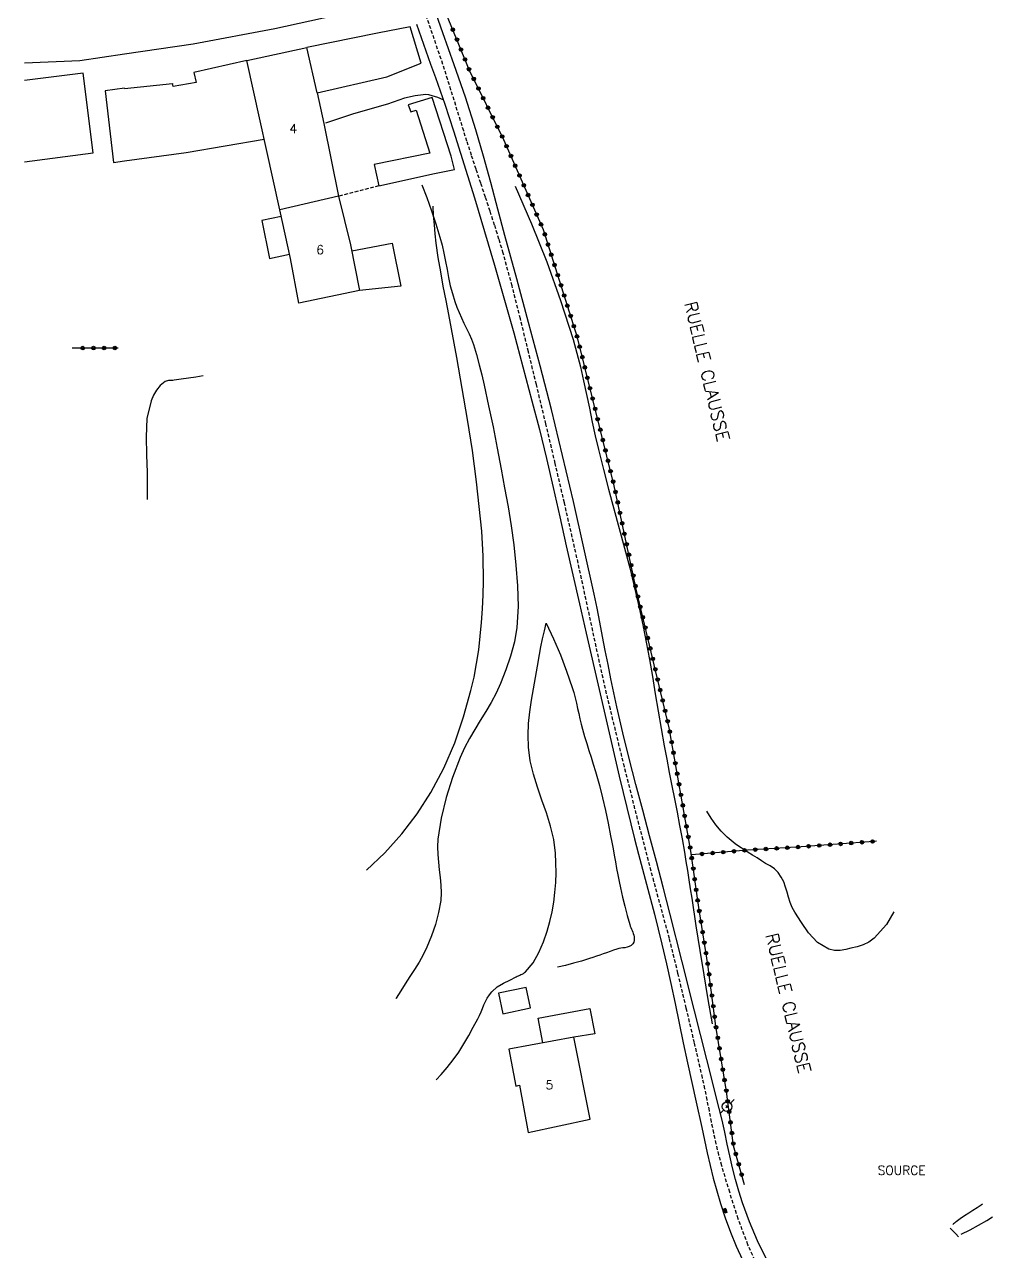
# Model space of a CAD drawing. Header units: millimetres. Extents: x 176000 to 177001, y 163000 to 164001.
# Drawn here: x 176000 to 176135.8, y 163440.7 to 163612.9 of the extents above; entities that cross this region are included whole.
import ezdxf
from ezdxf.enums import TextEntityAlignment as Align

# ---------------------------------------------------------------- set-up
doc = ezdxf.new("R2010")
doc.units = ezdxf.units.MM
doc.linetypes.add('DASHED', pattern=[0.75, 0.5, -0.25])
doc.layers.get('0').update_dxf_attribs({"linetype": 'CONTINUOUS'})
for name, color, linetype in [('W0001', 6, 'DASHED'), ('W0008', 7, 'CONTINUOUS'), ('W0017', 7, 'CONTINUOUS'), ('W0101', 7, 'CONTINUOUS'), ('W0104', 1, 'CONTINUOUS'), ('W0112', 1, 'DASHED'), ('W0120', 7, 'CONTINUOUS'), ('W0211', 2, 'CONTINUOUS'), ('W0214', 2, 'CONTINUOUS'), ('W0300', 7, 'CONTINUOUS'), ('W0322', 7, 'CONTINUOUS'), ('W0323', 7, 'CONTINUOUS'), ('W0401', 7, 'CONTINUOUS'), ('W0473', 7, 'CONTINUOUS'), ('W0510', 5, 'CONTINUOUS'), ('W0988', 4, 'CONTINUOUS'), ('W0989', 7, 'CONTINUOUS'), ('W0991', 7, 'CONTINUOUS'), ('W1102', 7, 'CONTINUOUS')]:
    doc.layers.add(name, color=color, linetype=linetype)
doc.styles.get("Standard").update_dxf_attribs({"font": 'romans.shx', "width": 0.85})

# ---------------------------------------------------------------- blocks, each defined once
blk = doc.blocks.new('T473')
for p, q in [((-0.166667, 0.166667), (0.166667, -0.166667)), ((-0.166667, -0.166667), (0.166667, 0.166667)), ((0.500001, 0.500001), (1.000002, 1.000002)), ((-1.000002, -1.000002), (-0.500001, -0.500001))]:
    blk.add_line(p, q)
blk.add_ellipse((0, 0), major_axis=(0.471405, 0.471405), ratio=1, start_param=5.4977871438, end_param=11.780972451)
blk = doc.blocks.new('T401')
for p, q in [((-0.3, 0.3), (0, 0.3)), ((-0.3, -0.25), (-0.3, 0.3)), ((-0.3, 0.15), (0, 0.15)), ((-0.3, 0), (0, 0)), ((0, 0.3), (0, -0.25)), ((-0.3, -0.15), (0, -0.15)), ((-0.3, -0.25), (-0.3, -0.3)), ((-0.3, -0.3), (0, -0.3)), ((0, -0.3), (0, -0.25))]:
    blk.add_line(p, q)
blk = doc.blocks.new('t323o')
at = {"color": 0, "linetype": 'Continuous'}
for radius in [0.25, 0.15]:
    blk.add_circle((0, 0), radius, dxfattribs=at)
blk = doc.blocks.new('t322o')
at = {"color": 0, "linetype": 'Continuous'}
for radius in [0.25, 0.15]:
    blk.add_circle((0, 0), radius, dxfattribs=at)

msp = doc.modelspace()

# ---------------------------------------------------------------- linework, layer by layer
at = {"layer": 'W0001'}
msp.add_lwpolyline([(176103.07, 163438.09), (176101.47, 163441.65), (176100.1, 163445.3), (176098.91, 163449.01), (176097.8, 163452.74), (176097.39, 163454.26), (176097.02, 163455.8), (176096.68, 163457.35), (176096.36, 163458.9), (176096.06, 163460.45), (176095.75, 163461.99), (176095.43, 163463.54), (176095.09, 163465.08), (176093.97, 163469.98), (176092.82, 163474.86), (176091.65, 163479.75), (176090.46, 163484.62), (176088.28, 163492.64), (176086.17, 163500.67), (176084.14, 163508.73), (176082.17, 163516.8), (176081.48, 163519.72), (176080.82, 163522.65), (176080.18, 163525.58), (176079.55, 163528.51), (176078.92, 163531.45), (176078.29, 163534.38), (176077.65, 163537.32), (176076.99, 163540.24), (176075.72, 163545.78), (176074.43, 163551.31), (176073.13, 163556.84), (176071.79, 163562.36), (176070.68, 163566.98), (176069.56, 163571.6), (176068.39, 163576.21), (176067.14, 163580.8), (176066.55, 163582.78), (176065.93, 163584.75), (176065.3, 163586.72), (176064.65, 163588.68), (176063.99, 163590.64), (176063.34, 163592.59), (176062.69, 163594.55), (176062.05, 163596.52), (176061.6, 163597.96), (176061.15, 163599.4), (176060.7, 163600.84), (176060.26, 163602.28), (176059.81, 163603.72), (176059.36, 163605.16), (176058.9, 163606.6), (176058.43, 163608.04), (176056.17, 163614.67)], dxfattribs=at)
at = {"layer": 'W0008'}
for points in [[(176104.05, 163439.62), (176102.81, 163442.21), (176101.71, 163444.85), (176100.72, 163447.53), (176100.19, 163449.16), (176099.73, 163450.8), (176099.31, 163452.46), (176098.93, 163454.13), (176098.57, 163455.79), (176098.21, 163457.46), (176097.84, 163459.12), (176097.44, 163460.78), (176095.72, 163467.64), (176093.99, 163474.5), (176092.25, 163481.35), (176090.51, 163488.2), (176089.57, 163491.82), (176088.62, 163495.43), (176087.66, 163499.04), (176086.71, 163502.65), (176085.76, 163506.26), (176084.83, 163509.88), (176083.94, 163513.5), (176083.08, 163517.14), (176082.64, 163519.11), (176082.23, 163521.09), (176081.84, 163523.07), (176081.46, 163525.05), (176081.08, 163527.03), (176080.7, 163529.01), (176080.31, 163530.99), (176079.89, 163532.97), (176078.46, 163539.46), (176076.99, 163545.94), (176075.47, 163552.41), (176073.9, 163558.86), (176072.33, 163564.98), (176070.7, 163571.09), (176069.04, 163577.19), (176067.38, 163583.28), (176066.39, 163587), (176065.41, 163590.73), (176064.39, 163594.45), (176063.3, 163598.14), (176061.84, 163602.7), (176060.28, 163607.23), (176058.69, 163611.75), (176057.1, 163616.26)], [(176055, 163612.95), (176055.64, 163611.07), (176056.29, 163609.2), (176056.95, 163607.34), (176057.62, 163605.47), (176058.28, 163603.61), (176058.94, 163601.74), (176059.57, 163599.87), (176060.19, 163597.98), (176063.12, 163588.57), (176065.93, 163579.12), (176068.61, 163569.63), (176071.17, 163560.11), (176072.21, 163556.06), (176073.19, 163551.99), (176074.15, 163547.91), (176075.07, 163543.83), (176075.99, 163539.75), (176076.9, 163535.66), (176077.82, 163531.58), (176078.76, 163527.5), (176080.31, 163520.8), (176081.85, 163514.1), (176083.41, 163507.4), (176085.02, 163500.71), (176085.55, 163498.6), (176086.1, 163496.49), (176086.66, 163494.38), (176087.23, 163492.27), (176087.8, 163490.17), (176088.35, 163488.06), (176088.89, 163485.94), (176089.41, 163483.82), (176090.05, 163481.06), (176090.66, 163478.3), (176091.25, 163475.52), (176091.83, 163472.75), (176092.4, 163469.97), (176092.98, 163467.2), (176093.58, 163464.43), (176094.2, 163461.67), (176094.98, 163458.1), (176095.76, 163454.54), (176096.61, 163450.98), (176097.6, 163447.46), (176098.27, 163445.44), (176099, 163443.44), (176099.8, 163441.46), (176100.69, 163439.52)]]:
    msp.add_lwpolyline(points, dxfattribs=at)
at = {"layer": 'W0017'}
for points in [[(176052.13, 163622.01), (176051.27, 163619.26), (176049.41, 163616.16), (176043.44, 163614.1), (176035.11, 163612.31), (176023.64, 163610.16), (176014, 163608.74)], [(176014, 163608.74), (176007.77, 163607.82), (176000, 163607.49)], [(176058.7, 163602.34), (176057.99, 163602.66), (176056.7, 163603.04), (176056.27, 163603.06), (176054.79, 163602.9), (176053.31, 163602.57), (176050.91, 163601.74), (176046.16, 163600.37), (176042.23, 163599.06)]]:
    msp.add_lwpolyline(points, dxfattribs=at)
at = {"layer": 'W0101'}
for points in [[(176035.79, 163586.9), (176035.79, 163586.9), (176031.19, 163607.85), (176039.58, 163609.67)], [(176041.05, 163603.3), (176039.58, 163609.67)], [(176041.05, 163603.3), (176041.96, 163599.02), (176044.03, 163588.8), (176044.03, 163588.79)], [(176044.03, 163588.79), (176045.73, 163581.98), (176046.98, 163575.57), (176038.45, 163573.78), (176037.3, 163580.05), (176035.79, 163586.9)]]:
    msp.add_lwpolyline(points, dxfattribs=at)
msp.add_lwpolyline([(176067.95, 163469.09), (176068.9, 163463.91), (176069.43, 163464.06), (176070.64, 163457.42), (176079.33, 163459.27), (176077.05, 163470.77)], close=True, dxfattribs=at)
at = {"layer": 'W0104'}
for points in [[(176041.05, 163603.3), (176050.84, 163605.55), (176055.65, 163607.5), (176054.1, 163612.57), (176049.51, 163611.67), (176039.58, 163609.67)], [(176041.05, 163603.3), (176050.84, 163605.55), (176055.65, 163607.5), (176054.1, 163612.57), (176049.51, 163611.67), (176039.58, 163609.67)], [(176031.18, 163607.86), (176023.75, 163606.17), (176024.06, 163604.75), (176020.85, 163604.2), (176020.74, 163604.62), (176020.74, 163604.6), (176014, 163603.88)], [(176031.18, 163607.86), (176023.75, 163606.17), (176024.06, 163604.75), (176020.85, 163604.2), (176020.74, 163604.62), (176020.74, 163604.6)], [(176008.2, 163606.09), (176000, 163605.03)], [(176000, 163593.64), (176009.64, 163594.88), (176008.2, 163606.09)], [(176014, 163603.95), (176011.33, 163603.6), (176012.49, 163593.56), (176014, 163593.77)], [(176014, 163593.77), (176022.68, 163594.94), (176033.61, 163596.82)], [(176014, 163593.77), (176022.68, 163594.94), (176033.61, 163596.82)], [(176014, 163593.77), (176022.68, 163594.94), (176033.61, 163596.82)], [(176014, 163593.77), (176022.68, 163594.94), (176033.61, 163596.82)], [(176036, 163585.96), (176033.26, 163585.4), (176034.35, 163580.06), (176037.16, 163580.69)], [(176045.89, 163581.13), (176051.55, 163582.21), (176052.77, 163576.2), (176046.98, 163575.57)], [(176072.72, 163469.97), (176072.06, 163473.45), (176079.28, 163474.8), (176079.98, 163471.24), (176077.05, 163470.77)]]:
    msp.add_lwpolyline(points, dxfattribs=at)
for points in [[(176057.19, 163602.64), (176053.83, 163601.64), (176054.17, 163600.65), (176054.95, 163600.89), (176056.83, 163594.84), (176049.04, 163593.24), (176049.68, 163590.27), (176057.48, 163591.99), (176060.33, 163592.54), (176059.85, 163594.45)], [(176057.19, 163602.64), (176053.83, 163601.64), (176054.17, 163600.65), (176054.95, 163600.89), (176056.83, 163594.84), (176049.04, 163593.24), (176049.68, 163590.27), (176057.48, 163591.99), (176060.33, 163592.54), (176059.85, 163594.45)], [(176070.36, 163477.74), (176066.5, 163476.94), (176067.1, 163474.08), (176070.95, 163474.88)]]:
    msp.add_lwpolyline(points, close=True, dxfattribs=at)
at = {"layer": 'W0112'}
msp.add_lwpolyline([(176049.68, 163590.27), (176044.03, 163588.8)], dxfattribs=at)
msp.add_lwpolyline([(176049.68, 163590.27), (176044.03, 163588.8)], dxfattribs=at)
at = {"layer": 'W0120'}
msp.add_lwpolyline([(176129.84, 163443.96), (176130.64, 163443.18), (176131.01, 163442.78)], dxfattribs=at)
at = {"layer": 'W0211'}
for points in [[(176055.74, 163590.42), (176056.45, 163588.61), (176057.1, 163586.77), (176057.71, 163584.92), (176058.27, 163583.05), (176058.56, 163581.93), (176058.81, 163580.8), (176059.04, 163579.66), (176059.26, 163578.52), (176059.48, 163577.39), (176059.72, 163576.25), (176060.01, 163575.13), (176060.34, 163574.01), (176060.62, 163573.24), (176060.94, 163572.48), (176061.28, 163571.73), (176061.64, 163570.99), (176062, 163570.25), (176062.35, 163569.51), (176062.68, 163568.75), (176062.97, 163567.98), (176063.41, 163566.58), (176063.78, 163565.16), (176064.12, 163563.74), (176064.45, 163562.31), (176065.1, 163559.37), (176065.71, 163556.42), (176066.29, 163553.46), (176066.85, 163550.5), (176067.34, 163547.86), (176067.84, 163545.22), (176068.27, 163542.57), (176068.61, 163539.9), (176068.91, 163537.02), (176069.16, 163534.13), (176069.26, 163531.21), (176069.07, 163528.29), (176068.71, 163526.26), (176068.17, 163524.27), (176067.5, 163522.32), (176066.75, 163520.41), (176066.14, 163519.06), (176065.44, 163517.75), (176064.69, 163516.48), (176063.91, 163515.22), (176063.14, 163513.96), (176062.39, 163512.69), (176061.7, 163511.37), (176061.1, 163510.02), (176060.05, 163507.24), (176059.15, 163504.4), (176058.44, 163501.51), (176057.97, 163498.56), (176057.91, 163497.48), (176057.95, 163496.41), (176058.05, 163495.34), (176058.18, 163494.28), (176058.31, 163493.21), (176058.41, 163492.14), (176058.44, 163491.06), (176058.37, 163489.98), (176058.08, 163488.29), (176057.64, 163486.62), (176057.08, 163485), (176056.43, 163483.42), (176055.92, 163482.34), (176055.34, 163481.29), (176054.71, 163480.28), (176054.06, 163479.28), (176053.4, 163478.29), (176052.76, 163477.29), (176052.14, 163476.27), (176052.07, 163476.15)], [(176073.18, 163528.87), (176074.21, 163526.67), (176075.16, 163524.43), (176076.04, 163522.16), (176076.83, 163519.87), (176077.05, 163519.14), (176077.24, 163518.41), (176077.42, 163517.67), (176077.58, 163516.93), (176077.74, 163516.19), (176077.91, 163515.46), (176078.08, 163514.72), (176078.27, 163513.99), (176078.55, 163513), (176078.85, 163512.01), (176079.16, 163511.03), (176079.47, 163510.06), (176079.78, 163509.08), (176080.08, 163508.09), (176080.37, 163507.11), (176080.64, 163506.12), (176081.07, 163504.36), (176081.47, 163502.6), (176081.84, 163500.83), (176082.2, 163499.06), (176082.39, 163498.15), (176082.56, 163497.23), (176082.72, 163496.31), (176082.89, 163495.39), (176083.05, 163494.47), (176083.22, 163493.55), (176083.4, 163492.64), (176083.59, 163491.73), (176083.88, 163490.44), (176084.18, 163489.15), (176084.51, 163487.87), (176084.88, 163486.6), (176084.95, 163486.38), (176085.04, 163486.17), (176085.13, 163485.96), (176085.22, 163485.75), (176085.31, 163485.54), (176085.39, 163485.32), (176085.45, 163485.09), (176085.49, 163484.86), (176085.51, 163484.62), (176085.52, 163484.37), (176085.47, 163484.11), (176085.33, 163483.88), (176085.1, 163483.66), (176084.82, 163483.5), (176084.52, 163483.4), (176084.22, 163483.33), (176083.94, 163483.3), (176083.65, 163483.27), (176083.37, 163483.22), (176083.09, 163483.15), (176082.61, 163482.98), (176082.13, 163482.81), (176081.65, 163482.64), (176081.17, 163482.47), (176080.69, 163482.29), (176080.21, 163482.13), (176079.73, 163481.96), (176079.25, 163481.81), (176078.13, 163481.47), (176077.01, 163481.16), (176075.89, 163480.86), (176074.76, 163480.59)], [(176121.92, 163488.36), (176120.9, 163486.6), (176119.18, 163484.66), (176118.44, 163484.13), (176117.62, 163483.75), (176116.77, 163483.48), (176115.92, 163483.27), (176115.18, 163483.1), (176114.4, 163482.96), (176113.59, 163482.94), (176112.8, 163483.13), (176111.23, 163484.09), (176109.97, 163485.42), (176108.96, 163486.88), (176108.05, 163488.33), (176107.69, 163489), (176107.4, 163489.7), (176107.18, 163490.42), (176106.97, 163491.13), (176106.75, 163491.86), (176106.49, 163492.57), (176106.15, 163493.26), (176105.71, 163493.9), (176105.19, 163494.41), (176104.58, 163494.82), (176103.95, 163495.17), (176103.35, 163495.55), (176102.75, 163495.95), (176102.13, 163496.34), (176101.51, 163496.72), (176100.9, 163497.11), (176100.28, 163497.51), (176099.68, 163497.93), (176099.1, 163498.38), (176098.55, 163498.86), (176097.73, 163499.68), (176096.98, 163500.57), (176096.29, 163501.51), (176095.68, 163502.49)]]:
    msp.add_lwpolyline(points, dxfattribs=at)
at = {"layer": 'W0214'}
msp.add_lwpolyline([(176057.72, 163464.78), (176058.42, 163465.53), (176059.29, 163466.55), (176060.13, 163467.61), (176060.92, 163468.7), (176061.64, 163469.83), (176062.31, 163471), (176062.95, 163472.18), (176063.58, 163473.36), (176063.82, 163473.84), (176064.03, 163474.32), (176064.23, 163474.82), (176064.43, 163475.31), (176064.65, 163475.8), (176064.9, 163476.28), (176065.2, 163476.74), (176065.54, 163477.17), (176066.3, 163477.83), (176067.17, 163478.35), (176068.07, 163478.79), (176068.94, 163479.25), (176069.1, 163479.34), (176069.28, 163479.41), (176069.45, 163479.49), (176069.63, 163479.56), (176069.8, 163479.64), (176069.97, 163479.73), (176070.14, 163479.84), (176070.28, 163479.97), (176071.33, 163481.24), (176072.15, 163482.65), (176072.79, 163484.15), (176073.31, 163485.67), (176073.68, 163487), (176073.99, 163488.36), (176074.23, 163489.72), (176074.4, 163491.1), (176074.5, 163492.48), (176074.55, 163493.86), (176074.54, 163495.24), (176074.47, 163496.63), (176074.22, 163498.54), (176073.78, 163500.42), (176073.2, 163502.25), (176072.57, 163504.06), (176071.94, 163505.87), (176071.37, 163507.7), (176070.94, 163509.58), (176070.7, 163511.5), (176070.65, 163513.15), (176070.71, 163514.79), (176070.87, 163516.43), (176071.09, 163518.06), (176071.37, 163519.66), (176071.66, 163521.26), (176071.96, 163522.86), (176072.24, 163524.47), (176072.43, 163525.58), (176072.66, 163526.69), (176072.91, 163527.79), (176073.18, 163528.89)], dxfattribs=at)
at = {"layer": 'W0300'}
for points in [[(176068.83, 163590.23), (176071.13, 163584.95), (176073.25, 163579.59), (176075.19, 163574.17), (176076.95, 163568.69), (176077.49, 163566.78), (176077.97, 163564.86), (176078.42, 163562.92), (176078.83, 163560.98), (176079.23, 163559.04), (176079.63, 163557.1), (176080.05, 163555.17), (176080.5, 163553.24), (176081.2, 163550.46), (176081.93, 163547.69), (176082.67, 163544.93), (176083.42, 163542.16), (176084.17, 163539.4), (176084.89, 163536.63), (176085.58, 163533.85), (176086.22, 163531.05), (176086.73, 163528.65), (176087.19, 163526.23), (176087.64, 163523.81), (176088.06, 163521.38), (176088.47, 163518.95), (176088.88, 163516.53), (176089.3, 163514.1), (176089.73, 163511.68), (176090.09, 163509.81), (176090.44, 163507.95), (176090.81, 163506.08), (176091.17, 163504.22), (176091.53, 163502.35), (176091.89, 163500.49), (176092.23, 163498.62), (176092.56, 163496.75), (176092.78, 163495.46), (176092.99, 163494.17), (176093.19, 163492.88), (176093.38, 163491.58), (176093.58, 163490.29), (176093.77, 163489), (176093.97, 163487.71), (176094.17, 163486.41), (176094.73, 163482.97), (176095.29, 163479.52), (176095.86, 163476.08), (176096.44, 163472.64)], [(176047.95, 163494.21), (176050.54, 163496.66), (176052.92, 163499.3), (176055.08, 163502.13), (176057.01, 163505.12), (176058.82, 163508.53), (176060.34, 163512.07), (176061.59, 163515.72), (176062.62, 163519.42), (176063.05, 163521.31), (176063.41, 163523.22), (176063.7, 163525.14), (176063.93, 163527.06), (176064.11, 163528.99), (176064.24, 163530.92), (176064.33, 163532.85), (176064.39, 163534.79), (176064.35, 163538.29), (176064.12, 163541.78), (176063.78, 163545.26), (176063.39, 163548.73), (176062.82, 163553.11), (176062.13, 163557.48), (176061.38, 163561.83), (176060.64, 163566.19), (176060.28, 163568.19), (176059.91, 163570.2), (176059.52, 163572.2), (176059.12, 163574.19), (176058.74, 163576.2), (176058.38, 163578.2), (176058.04, 163580.21), (176057.75, 163582.23), (176057.6, 163583.52), (176057.48, 163584.8), (176057.38, 163586.1), (176057.32, 163587.39)], [(176025.07, 163563.59), (176024.04, 163563.43), (176023.02, 163563.28), (176021.99, 163563.12), (176020.97, 163562.97), (176020.81, 163562.95), (176020.66, 163562.95), (176020.5, 163562.94), (176020.35, 163562.94), (176020.19, 163562.93), (176020.03, 163562.9), (176019.87, 163562.86), (176019.72, 163562.78), (176019.04, 163562.26), (176018.5, 163561.6), (176018.09, 163560.87), (176017.77, 163560.1), (176017.17, 163557.61), (176017.04, 163555.05), (176017.12, 163552.52), (176017.18, 163550.05), (176017.21, 163546.26)]]:
    msp.add_lwpolyline(points, dxfattribs=at)
at = {"layer": 'W0322'}
msp.add_lwpolyline([(176100.99, 163450.06), (176099.45, 163455.54), (176098.45, 163463.16), (176096.98, 163472.31), (176095.85, 163480.97), (176094.56, 163488.96), (176093.45, 163496.9), (176090.42, 163514.18), (176085.79, 163533.68), (176082.71, 163548.17), (176077.55, 163568.98), (176072.77, 163584.11), (176067.21, 163596.74), (176062.42, 163606.46), (176059.53, 163613.53), (176057.04, 163619.79)], dxfattribs=at)
at = {"layer": 'W0323'}
for points in [[(176013.11, 163567.5), (176006.66, 163567.48)], [(176119.48, 163498.27), (176119.11, 163498.26), (176108.92, 163497.5), (176101.41, 163497.03), (176093.53, 163496.37)]]:
    msp.add_lwpolyline(points, dxfattribs=at)
at = {"layer": 'W0510'}
for points in [[(176134.39, 163447.36), (176134.19, 163447.22), (176133.61, 163446.82), (176133.02, 163446.44), (176132.43, 163446.07), (176131.84, 163445.69), (176131.25, 163445.3), (176130.68, 163444.89), (176130.56, 163444.8), (176130.44, 163444.7), (176130.31, 163444.61), (176130.2, 163444.51)], [(176131.4, 163443.15), (176132.63, 163443.74), (176133.82, 163444.38), (176134.98, 163445.07), (176135.77, 163445.59)]]:
    msp.add_lwpolyline(points, dxfattribs=at)
at = {"layer": 'W1102'}
msp.add_lwpolyline([(176044.03, 163588.79), (176035.79, 163586.9)], dxfattribs=at)

# ---------------------------------------------------------------- block references
at = {"layer": 'W0322'}
for p, rotation in [((176060.08, 163612.17), 112.2471302912286), ((176060.65, 163610.78), 112.2471302912286), ((176061.22, 163609.39), 112.2471302912286), ((176061.79, 163608), 112.2471302912286), ((176062.35, 163606.62), 112.2471302912286), ((176063.01, 163605.27), 116.2458250029128), ((176063.67, 163603.92), 116.2458250029128), ((176064.33, 163602.57), 116.2458250029128), ((176065, 163601.23), 116.2458250029128), ((176065.66, 163599.88), 116.2458250029128), ((176066.32, 163598.54), 116.2458250029128), ((176066.99, 163597.19), 116.2458250029128), ((176067.61, 163595.83), 113.7601355066725), ((176068.22, 163594.46), 113.7601355066725), ((176068.82, 163593.08), 113.7601355066725), ((176069.42, 163591.71), 113.7601355066725), ((176070.03, 163590.34), 113.7601355066725), ((176070.63, 163588.97), 113.7601355066725), ((176071.24, 163587.59), 113.7601355066725), ((176071.84, 163586.22), 113.7601355066725), ((176072.45, 163584.85), 113.7601355066725), ((176072.98, 163583.45), 107.5360815934732), ((176073.43, 163582.02), 107.5360815934732), ((176073.88, 163580.59), 107.5360815934732), ((176074.34, 163579.16), 107.5360815934732), ((176074.79, 163577.73), 107.5360815934732), ((176075.24, 163576.3), 107.5360815934732), ((176075.69, 163574.87), 107.5360815934732), ((176076.14, 163573.43), 107.5360815934732), ((176076.6, 163572), 107.5360815934732), ((176077.05, 163570.57), 107.5360815934732), ((176077.5, 163569.14), 107.5360815934732), ((176077.87, 163567.69), 103.9215367072152), ((176078.23, 163566.23), 103.9215367072152), ((176078.59, 163564.78), 103.9215367072152), ((176078.95, 163563.32), 103.9215367072152), ((176079.31, 163561.87), 103.9215367072152), ((176079.68, 163560.41), 103.9215367072152), ((176080.04, 163558.96), 103.9215367072152), ((176080.4, 163557.5), 103.9215367072152), ((176080.76, 163556.04), 103.9215367072152), ((176081.12, 163554.59), 103.9215367072152), ((176081.48, 163553.13), 103.9215367072152), ((176081.84, 163551.68), 103.9215367072152), ((176082.2, 163550.22), 103.9215367072152), ((176082.56, 163548.76), 103.9215367072152), ((176082.89, 163547.3), 101.9988386467642), ((176083.21, 163545.83), 101.9988386467642), ((176083.52, 163544.37), 101.9988386467642), ((176083.83, 163542.9), 101.9988386467642), ((176084.14, 163541.43), 101.9988386467642), ((176084.45, 163539.96), 101.9988386467642), ((176084.77, 163538.5), 101.9988386467642), ((176085.08, 163537.03), 101.9988386467642), ((176085.39, 163535.56), 101.9988386467642), ((176085.7, 163534.1), 101.9988386467642), ((176086.04, 163532.63), 103.3709218108), ((176086.38, 163531.18), 103.3709218108), ((176086.73, 163529.72), 103.3709218108), ((176087.08, 163528.26), 103.3709218108), ((176087.43, 163526.8), 103.3709218108), ((176087.77, 163525.34), 103.3709218108), ((176088.12, 163523.88), 103.3709218108), ((176088.47, 163522.42), 103.3709218108), ((176088.81, 163520.96), 103.3709218108), ((176089.16, 163519.5), 103.3709218108), ((176089.51, 163518.04), 103.3709218108), ((176089.85, 163516.58), 103.3709218108), ((176090.2, 163515.12), 103.3709218108), ((176090.52, 163513.66), 99.93815147405373), ((176090.78, 163512.18), 99.93815147405373), ((176091.03, 163510.7), 99.93815147405373), ((176091.29, 163509.22), 99.93815147405373), ((176091.55, 163507.75), 99.93815147405373), ((176091.81, 163506.27), 99.93815147405373), ((176092.07, 163504.79), 99.93815147405373), ((176092.33, 163503.31), 99.93815147405373), ((176092.59, 163501.84), 99.93815147405373), ((176092.85, 163500.36), 99.93815147405373), ((176093.1, 163498.88), 99.93815147405373), ((176093.36, 163497.4), 99.93815147405373), ((176093.59, 163495.92), 97.95828627875217), ((176093.8, 163494.44), 97.95828627875217), ((176094, 163492.95), 97.95828627875217), ((176094.21, 163491.46), 97.95828627875217), ((176094.42, 163489.98), 97.95828627875217), ((176094.64, 163488.5), 99.15986825993957), ((176094.88, 163487.01), 99.15986825993957), ((176095.11, 163485.53), 99.15986825993957), ((176095.35, 163484.05), 99.15986825993957), ((176095.59, 163482.57), 99.15986825993957), ((176095.83, 163481.09), 99.15986825993957), ((176096.03, 163479.6), 97.41159869759163), ((176096.22, 163478.12), 97.41159869759163), ((176096.42, 163476.63), 97.41159869759163), ((176096.61, 163475.14), 97.41159869759163), ((176096.8, 163473.65), 97.41159869759163), ((176097, 163472.17), 99.14640832143958), ((176097.24, 163470.69), 99.14640832143958), ((176097.48, 163469.21), 99.14640832143958), ((176097.72, 163467.72), 99.14640832143958), ((176097.95, 163466.24), 99.14640832143958), ((176098.19, 163464.76), 99.14640832143958), ((176098.43, 163463.28), 99.14640832143958), ((176098.63, 163461.79), 97.49702558278034), ((176098.83, 163460.31), 97.49702558278034), ((176099.02, 163458.82), 97.49702558278034), ((176099.22, 163457.33), 97.49702558278034), ((176099.41, 163455.85), 97.49702558278034), ((176099.77, 163454.39), 105.6523254158563), ((176100.18, 163452.95), 105.6523254158563), ((176100.58, 163451.5), 105.6523254158563)]:
    msp.add_blockref('t322o', p, dxfattribs=dict(at, rotation=rotation))
at = {"layer": 'W0323'}
for p, rotation in [((176008.16, 163567.49), 180.1879456322669), ((176009.66, 163567.49), 180.1879456322669), ((176011.16, 163567.5), 180.1879456322669), ((176012.66, 163567.5), 180.1879456322669), ((176115.96, 163498.02), 184.2835674748896), ((176117.46, 163498.14), 184.2835674748896), ((176118.96, 163498.25), 184.2835674748896), ((176095.02, 163496.5), 184.7804900274162), ((176096.52, 163496.62), 184.7804900274162), ((176098.01, 163496.75), 184.7804900274162), ((176099.51, 163496.87), 184.7804900274162), ((176101, 163497), 184.7804900274162), ((176102.5, 163497.1), 183.5283531437026), ((176103.99, 163497.19), 183.5283531437026), ((176105.49, 163497.28), 183.5283531437026), ((176106.99, 163497.38), 183.5283531437026), ((176108.49, 163497.47), 183.5283531437026), ((176109.98, 163497.58), 184.2835674748896), ((176111.48, 163497.69), 184.2835674748896), ((176112.97, 163497.8), 184.2835674748896), ((176114.47, 163497.91), 184.2835674748896)]:
    msp.add_blockref('t323o', p, dxfattribs=dict(at, rotation=rotation))
at = {"layer": 'W0401', "rotation": 198.3113086841193}
msp.add_blockref('T401', (176098.14, 163446.35), dxfattribs=at)
at = {"layer": 'W0473'}
msp.add_blockref('T473', (176098.54, 163461.04), dxfattribs=at)

# ---------------------------------------------------------------- texts
at = {"layer": 'W0988'}
msp.add_text('SOURCE  ', height=1.25, dxfattribs=at).set_placement((176123.88, 163452.1), align=Align.MIDDLE_CENTER)
at = {"layer": 'W0989'}
for p in [(176092.53, 163573.78), (176103.93, 163485.12)]:
    msp.add_text('RUELLE CLAUSSE  ', height=1.75, rotation=283.4514, dxfattribs=at).set_placement(p)
at = {"layer": 'W0991'}
for s, p in [('4', (176037.7, 163598.29)), ('6', (176041.45, 163581.29)), ('5', (176073.62, 163464.09))]:
    msp.add_text(s, height=1.25, dxfattribs=at).set_placement(p, align=Align.MIDDLE_CENTER)

doc.saveas('drawing.dxf')
